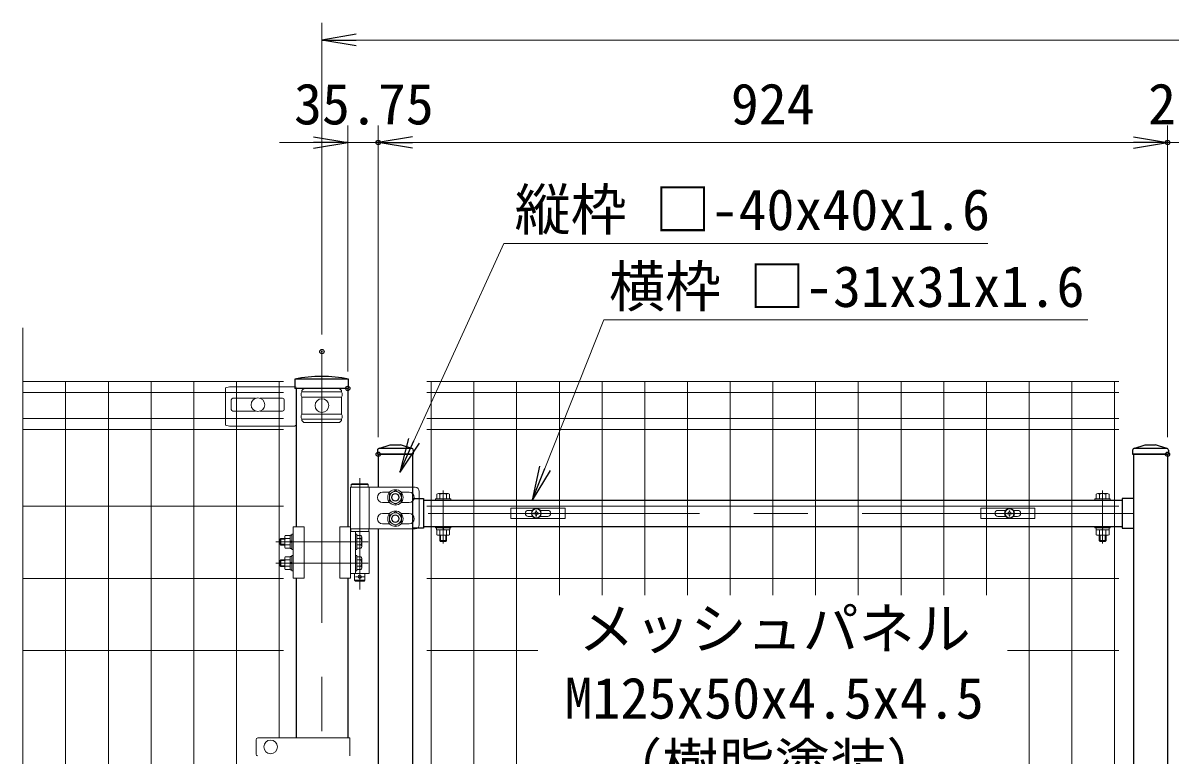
# Model space of a CAD drawing. Units: millimetres, scale not verified. Extents: x -4200 to 4200, y -2970 to 2970.
# Drawn here: x -108 to 1235, y 790 to 1648 of the extents above; entities that cross this region are included whole.
import ezdxf
from ezdxf.enums import TextEntityAlignment as Align

# ---------------------------------------------------------------- set-up
doc = ezdxf.new("R2010")
doc.units = ezdxf.units.MM
doc.header["$LTSCALE"] = 10
doc.header["$PDMODE"] = 32
doc.header["$PDSIZE"] = 5
doc.linetypes.add('USER1', pattern=[50.8, 31.75, -6.35, 6.35, -6.35])
for name, color, linetype, lineweight in [('0-0_D-STR-TXT', 7, 'Continuous', 13), ('0-1_D-STR-DIM', 7, 'Continuous', 13), ('0-2_D-BMK', 2, 'USER1', 13), ('0-3_D-STR1', 1, 'Continuous', 25), ('0-4_D-STR3', 3, 'Continuous', 13), ('0-5_D-STR2', 7, 'Continuous', 13)]:
    doc.layers.add(name, color=color, linetype=linetype, lineweight=lineweight)
doc.layers.add('0-9_0', color=7, linetype='Continuous')
doc.layers.add('0-A_Defpoints', color=6, linetype='Continuous')
doc.styles.add('ＭＳ ゴシック', font='')
doc.styles.get('ＭＳ ゴシック').set_extended_font_data('MS Gothic')

# ---------------------------------------------------------------- blocks, each defined once
blk = doc.blocks.new('_Open')
at = {"layer": '0-9_0'}
blk.add_line((-10, 1.667), (0, 0), dxfattribs=at)
blk.add_lwpolyline([(-10, -1.667), (0, 0), (-10, 0)], dxfattribs=at)
blk = doc.blocks.new('A$Cc5bff5c2')
at = {"layer": '0-4_D-STR3'}
for p, q in [((-297.7, 60), (337.3, 60)), ((-297.7, -60), (-297.7, 60)), ((-95.2, 35), (-45.6, 35)), ((-18.5, 4.2), (-31.5, 3.9)), ((-31.5, 3.9), (-31.5, -4)), ((-4, 31.5), (-4.2, 18.5)), ((-4, 31.5), (4, 31.5)), ((4, 31.5), (4.2, 18.5)), ((18.5, 4.2), (31.5, 3.9)), ((31.5, 3.9), (31.5, -4)), ((45.6, 35), (134.8, 35)), ((-95.2, -35), (-45.6, -35)), ((-18.5, -4.2), (-31.5, -4)), ((-4, -31.5), (-4.2, -18.5)), ((18.5, -4.2), (31.5, -4)), ((45.6, -35), (134.8, -35))]:
    blk.add_line(p, q, dxfattribs=at)
for points in [[(-297.7, -60), (337.3, -60), (337.3, 60)], [(-4, -31.5), (4, -31.5), (4.2, -18.5)]]:
    blk.add_lwpolyline(points, dxfattribs=at)
for radius in [57.5, 52.5]:
    blk.add_circle((0, 0), radius, dxfattribs=at)
for centre, radius, start, end in [((-95.2, 0), 35, 90, 270), ((-19.1, 19), 14.9, 270, 0), ((19.1, 19), 14.9, 180, 270), ((134.8, 0), 35, 270, 90), ((-19.1, -19), 14.9, 0, 90), ((19.1, -19), 14.9, 90, 180)]:
    blk.add_arc(centre, radius, start, end, dxfattribs=at)
blk = doc.blocks.new('A$C5ba32ecb')
at = {"layer": '0-4_D-STR3'}
for p, q in [((-337.5, 60), (297.5, 60)), ((-337.5, -60), (-337.5, 60)), ((-135, 35), (-45.6, 35)), ((-18.5, 4.2), (-31.5, 3.9)), ((-31.5, 3.9), (-31.5, -4)), ((-4, 31.5), (-4.2, 18.5)), ((-4, 31.5), (4, 31.5)), ((4, 31.5), (4.2, 18.5)), ((18.5, 4.2), (31.5, 3.9)), ((31.5, 3.9), (31.5, -4)), ((45.6, 35), (95, 35)), ((-135, -35), (-45.6, -35)), ((-18.5, -4.2), (-31.5, -4)), ((-4, -31.5), (-4.2, -18.5)), ((18.5, -4.2), (31.5, -4)), ((45.6, -35), (95, -35))]:
    blk.add_line(p, q, dxfattribs=at)
for points in [[(-337.5, -60), (297.5, -60), (297.5, 60)], [(-4, -31.5), (4, -31.5), (4.2, -18.5)]]:
    blk.add_lwpolyline(points, dxfattribs=at)
for radius in [57.5, 52.5]:
    blk.add_circle((0, 0), radius, dxfattribs=at)
for centre, radius, start, end in [((-135, 0), 35, 90, 270), ((-19.1, 19), 14.9, 270, 0), ((19.1, 19), 14.9, 180, 270), ((95, 0), 35, 270, 90), ((-19.1, -19), 14.9, 0, 90), ((19.1, -19), 14.9, 90, 180)]:
    blk.add_arc(centre, radius, start, end, dxfattribs=at)

msp = doc.modelspace()

# ---------------------------------------------------------------- linework, layer by layer
at = {"layer": '0-0_D-STR-TXT'}
for points in [[(1021.55, 1389.39), (455.04, 1389.39), (349.63, 1158.2)], [(1138.59, 1299.88), (572.09, 1299.88), (502.94, 1126.1)]]:
    msp.add_lwpolyline(points, dxfattribs=at)
at = {"layer": '0-1_D-STR-DIM'}
for p, q in [((241.99, 1282.92), (241.99, 1647.68)), ((281.99, 1627.68), (2201.99, 1627.68)), ((272.24, 1239.68), (272.24, 1527.68)), ((307.99, 1162.68), (307.99, 1527.68)), ((307.99, 1162.68), (307.99, 1527.68)), ((1231.99, 1162.68), (1231.99, 1527.68)), ((1231.99, 1162.68), (1231.99, 1527.68)), ((232.24, 1507.68), (192.24, 1507.68)), ((272.24, 1507.68), (307.99, 1507.68)), ((347.99, 1507.68), (1191.99, 1507.68)), ((347.99, 1507.68), (387.99, 1507.68)), ((1191.99, 1507.68), (1151.99, 1507.68)), ((1231.99, 1507.68), (1251.99, 1507.68))]:
    msp.add_line(p, q, dxfattribs=at)
at = {"layer": '0-2_D-BMK'}
for p, q in [((241.99, 1262.92), (241.99, -532.89)), ((286.31, 1114.72), (286.31, 984.24)), ((383.99, 1038.09), (383.99, 1100.18)), ((1155.99, 1038.09), (1155.99, 1100.18)), ((1191.99, 1073.44), (347.99, 1073.44)), ((296.11, 1040.18), (187.91, 1040.18)), ((296.11, 1015.18), (187.91, 1015.18)), ((281.31, 999.18), (291.31, 999.18))]:
    msp.add_line(p, q, dxfattribs=at)
at = {"layer": '0-3_D-STR1'}
for p, q in [((273.14, 1230.68), (210.24, 1230.68)), ((273.14, 1230.68), (210.24, 1230.68)), ((210.24, 1230.68), (210.24, 1219.68)), ((273.14, 1219.68), (273.14, 1230.68)), ((273.14, 1219.68), (273.14, 1230.68)), ((273.14, 1219.68), (210.24, 1219.68)), ((211.74, 1219.68), (211.74, 1057.68)), ((272.24, 1219.68), (272.24, 1057.68)), ((306.99, 1147.28), (306.99, 1142.68)), ((306.99, 1142.68), (348.99, 1142.68)), ((307.99, 1142.68), (307.99, 1104.18)), ((347.99, 1142.68), (307.99, 1142.68)), ((309.39, 1149.68), (346.59, 1149.68)), ((347.3, 1149.58), (333.99, 1153.68)), ((347.99, 1142.68), (347.99, -242.32)), ((348.99, 1147.28), (348.99, 1142.68)), ((348.99, 1147.28), (348.99, 1142.68)), ((1190.99, 1147.28), (1190.99, 1142.68)), ((1190.99, 1142.68), (1232.99, 1142.68)), ((1191.99, 1142.68), (1191.99, 724.68)), ((1231.99, 1142.68), (1191.99, 1142.68)), ((1192.69, 1149.58), (1205.99, 1153.68)), ((1193.39, 1149.68), (1230.59, 1149.68)), ((1205.99, 1153.68), (1217.99, 1153.68)), ((1231.3, 1149.58), (1217.99, 1153.68)), ((1231.99, 1142.68), (1231.99, 740.68)), ((1232.99, 1147.28), (1232.99, 1142.68)), ((347.99, 1090.89), (360.99, 1090.89)), ((360.99, 1090.89), (360.99, 1055.99)), ((360.99, 1088.94), (1178.99, 1088.94)), ((1178.99, 1090.89), (1178.99, 1055.99)), ((1191.99, 1090.89), (1178.99, 1090.89)), ((307.99, 1055.18), (307.99, -7.32)), ((360.99, 1055.99), (347.99, 1055.99)), ((360.99, 1057.94), (1178.99, 1057.94)), ((1178.99, 1055.99), (1191.99, 1055.99)), ((211.74, 997.68), (211.74, 810.43)), ((272.24, 997.68), (272.24, 810.43))]:
    msp.add_line(p, q, dxfattribs=at)
msp.add_lwpolyline([(308.69, 1149.58), (321.99, 1153.68), (333.99, 1153.68)], dxfattribs=at)
for centre, radius, start, end in [((241.69, 1071.25), 162.5, 78.84081, 101.15919), ((241.69, 1071.25), 162.5, 78.84081, 101.15919), ((309.39, 1147.28), 2.4, 90, 180), ((346.59, 1147.28), 2.4, 0, 90), ((346.59, 1147.28), 2.4, 0, 90), ((1193.39, 1147.28), 2.4, 90, 180), ((1230.59, 1147.28), 2.4, 0, 90)]:
    msp.add_arc(centre, radius, start, end, dxfattribs=at)
at = {"layer": '0-4_D-STR3'}
for p, q in [((133.99, 1221.48), (128.99, 1220.48)), ((128.99, 1176.68), (128.99, 1220.48)), ((133.99, 1221.48), (209.86, 1221.48)), ((211.74, 1221.09), (209.86, 1221.48)), ((218.31, 1215.68), (265.06, 1215.68)), ((218.31, 1209.68), (265.06, 1209.68)), ((218.31, 1209.68), (218.31, 1189.68)), ((222.31, 1219.68), (261.06, 1219.68)), ((265.06, 1209.68), (265.06, 1189.68)), ((135.87, 1206.18), (135.87, 1195.18)), ((137.87, 1208.18), (164.21, 1208.18)), ((169.77, 1208.18), (195.87, 1208.18)), ((197.87, 1206.18), (197.87, 1195.18)), ((137.87, 1193.18), (164.21, 1193.18)), ((169.77, 1193.18), (195.87, 1193.18)), ((218.31, 1189.68), (265.06, 1189.68)), ((218.31, 1183.68), (265.06, 1183.68)), ((133.99, 1175.68), (128.99, 1176.68)), ((133.99, 1175.68), (209.86, 1175.68)), ((209.86, 1175.68), (211.74, 1176.61)), ((222.31, 1179.68), (261.06, 1179.68)), ((275.46, 1104.18), (275.46, 997.68)), ((275.46, 1104.18), (297.16, 1104.18)), ((277.31, 1108.18), (276.31, 1107.18)), ((276.31, 1107.18), (296.31, 1107.18)), ((276.31, 1104.18), (276.31, 1107.18)), ((276.31, 1104.18), (296.31, 1104.19)), ((277.31, 1108.18), (295.31, 1108.18)), ((295.31, 1108.18), (296.31, 1107.18)), ((296.31, 1104.19), (296.31, 1107.18)), ((297.16, 1055.18), (297.16, 1104.18)), ((297.16, 1104.18), (351.02, 1104.18)), ((321.28, 1098.18), (313.02, 1098.18)), ((334.7, 1098.18), (344.02, 1098.18)), ((356.02, 1099.18), (356.02, 1060.18)), ((374.99, 1090.54), (374.99, 1088.94)), ((374.99, 1090.54), (392.99, 1090.54)), ((374.99, 1088.94), (392.99, 1088.94)), ((376.49, 1090.54), (376.49, 1095.99)), ((391.49, 1090.54), (376.49, 1090.54)), ((389.62, 1096.54), (378.37, 1096.54)), ((380.24, 1090.54), (380.24, 1095.99)), ((387.74, 1090.54), (387.74, 1095.99)), ((391.49, 1090.54), (391.49, 1095.99)), ((392.99, 1090.54), (392.99, 1088.94)), ((1146.99, 1090.54), (1146.99, 1088.94)), ((1164.99, 1090.54), (1146.99, 1090.54)), ((1164.99, 1088.94), (1146.99, 1088.94)), ((1148.49, 1090.54), (1148.49, 1095.99)), ((1148.49, 1090.54), (1163.49, 1090.54)), ((1150.37, 1096.54), (1161.62, 1096.54)), ((1152.24, 1090.54), (1152.24, 1095.99)), ((1159.74, 1090.54), (1159.74, 1095.99)), ((1163.49, 1090.54), (1163.49, 1095.99)), ((1164.99, 1090.54), (1164.99, 1088.94)), ((321.28, 1086.18), (313.02, 1086.18)), ((334.7, 1086.18), (344.02, 1086.18)), ((321.28, 1073.18), (313.02, 1073.18)), ((321.28, 1061.18), (313.02, 1061.18)), ((334.7, 1073.18), (344.02, 1073.18)), ((334.7, 1061.18), (344.02, 1061.18)), ((204.94, 1047.68), (199.14, 1047.68)), ((204.94, 1047.68), (204.94, 1032.68)), ((208.54, 1049.18), (206.94, 1049.18)), ((206.94, 1049.18), (206.94, 1031.18)), ((206.94, 1047.88), (206.94, 1032.48)), ((208.54, 1057.68), (208.54, 997.68)), ((208.54, 1057.68), (221.04, 1057.68)), ((208.54, 1031.18), (208.54, 1049.18)), ((221.04, 1057.68), (221.04, 997.68)), ((262.96, 1057.68), (262.96, 997.68)), ((275.46, 1057.68), (262.96, 1057.68)), ((275.46, 1055.18), (297.16, 1055.18)), ((275.46, 1055.18), (297.16, 1055.18)), ((297.16, 1052.18), (275.46, 1052.18)), ((296.81, 1055.18), (275.81, 1055.18)), ((275.81, 1052.18), (275.81, 1055.18)), ((275.81, 1052.18), (296.81, 1052.18)), ((281.46, 1003.18), (281.46, 1052.18)), ((283.06, 1031.18), (283.06, 1049.18)), ((287.48, 1047.68), (283.06, 1047.68)), ((283.06, 1047.68), (283.06, 1032.68)), ((296.81, 1052.18), (296.81, 1055.18)), ((297.16, 1055.18), (351.02, 1055.18)), ((297.16, 1003.18), (297.16, 1052.18)), ((374.99, 1057.94), (374.99, 1056.34)), ((374.99, 1057.94), (392.99, 1057.94)), ((374.99, 1056.34), (392.99, 1056.34)), ((376.49, 1054.34), (376.49, 1048.39)), ((378.37, 1047.83), (389.62, 1047.83)), ((379.99, 1041.54), (379.99, 1047.83)), ((380.24, 1054.34), (380.24, 1048.39)), ((380.99, 1040.54), (380.99, 1047.83)), ((384.37, 1054.34), (383.21, 1056.34)), ((385.06, 1054.34), (383.91, 1056.34)), ((386.99, 1040.54), (386.99, 1047.83)), ((387.74, 1054.34), (387.74, 1048.39)), ((387.99, 1041.54), (387.99, 1047.83)), ((391.49, 1054.34), (391.49, 1048.39)), ((392.99, 1057.94), (392.99, 1056.34)), ((1146.99, 1057.94), (1146.99, 1056.34)), ((1164.99, 1057.94), (1146.99, 1057.94)), ((1164.99, 1056.34), (1146.99, 1056.34)), ((1148.49, 1054.34), (1148.49, 1048.39)), ((1161.62, 1047.83), (1150.37, 1047.83)), ((1151.99, 1041.54), (1151.99, 1047.83)), ((1152.24, 1054.34), (1152.24, 1048.39)), ((1152.99, 1040.54), (1152.99, 1047.83)), ((1154.92, 1054.34), (1156.08, 1056.34)), ((1155.62, 1054.34), (1156.77, 1056.34)), ((1158.99, 1040.54), (1158.99, 1047.83)), ((1159.74, 1054.34), (1159.74, 1048.39)), ((1159.99, 1041.54), (1159.99, 1047.83)), ((1163.49, 1054.34), (1163.49, 1048.39)), ((1164.99, 1057.94), (1164.99, 1056.34)), ((194.06, 1044.18), (193.06, 1043.18)), ((198.44, 1037.18), (193.06, 1037.18)), ((198.44, 1044.18), (194.06, 1044.18)), ((198.44, 1036.18), (194.06, 1036.18)), ((198.44, 1045.96), (198.44, 1034.42)), ((204.94, 1043.93), (199.14, 1043.93)), ((204.94, 1036.43), (199.14, 1036.43)), ((206.94, 1041.25), (204.94, 1040.1)), ((206.94, 1040.56), (204.94, 1039.41)), ((287.48, 1043.94), (283.06, 1043.94)), ((287.48, 1036.43), (283.06, 1036.43)), ((288.56, 1045.81), (288.56, 1034.56)), ((379.99, 1041.54), (380.99, 1040.54)), ((379.99, 1041.54), (387.99, 1041.54)), ((386.99, 1040.54), (380.99, 1040.54)), ((386.99, 1040.54), (387.99, 1041.54)), ((1152.99, 1040.54), (1151.99, 1041.54)), ((1159.99, 1041.54), (1151.99, 1041.54)), ((1152.99, 1040.54), (1158.99, 1040.54)), ((1159.99, 1041.54), (1158.99, 1040.54)), ((198.44, 1020.96), (198.44, 1009.42)), ((204.94, 1032.68), (199.14, 1032.68)), ((204.94, 1022.68), (199.14, 1022.68)), ((206.94, 1032.48), (204.94, 1032.48)), ((204.94, 1022.68), (204.94, 1007.68)), ((208.54, 1031.18), (206.94, 1031.18)), ((208.54, 1024.18), (206.94, 1024.18)), ((206.94, 1024.18), (206.94, 1006.18)), ((206.94, 1022.88), (206.94, 1007.48)), ((208.54, 1006.18), (208.54, 1024.18)), ((283.06, 1031.18), (281.46, 1031.18)), ((287.48, 1032.68), (283.06, 1032.68)), ((283.06, 1006.18), (283.06, 1024.18)), ((287.48, 1022.68), (283.06, 1022.68)), ((283.06, 1022.68), (283.06, 1007.68)), ((288.56, 1020.81), (288.56, 1009.56)), ((194.06, 1019.18), (193.06, 1018.18)), ((198.44, 1012.18), (193.06, 1012.18)), ((198.44, 1019.18), (194.06, 1019.18)), ((198.44, 1011.18), (194.06, 1011.18)), ((204.94, 1018.93), (199.14, 1018.93)), ((204.94, 1011.43), (199.14, 1011.43)), ((204.94, 1007.68), (199.14, 1007.68)), ((206.94, 1016.25), (204.94, 1015.1)), ((206.94, 1015.56), (204.94, 1014.41)), ((206.94, 1007.48), (204.94, 1007.48)), ((287.48, 1018.94), (283.06, 1018.94)), ((287.48, 1011.43), (283.06, 1011.43)), ((287.48, 1007.68), (283.06, 1007.68)), ((208.54, 1006.18), (206.94, 1006.18)), ((208.54, 997.68), (221.04, 997.68)), ((275.46, 997.68), (262.96, 997.68)), ((275.46, 1003.18), (297.16, 1003.18)), ((280.31, 1003.18), (280.31, 995.18)), ((292.31, 995.18), (280.31, 995.18)), ((281.31, 994.18), (280.31, 995.18)), ((291.31, 994.18), (281.31, 994.18)), ((283.06, 1006.18), (281.46, 1006.18)), ((292.31, 995.18), (291.31, 994.18)), ((292.31, 1003.18), (292.31, 995.18)), ((165, 808.43), (165, 791.43)), ((274.54, 810.43), (167, 810.43)), ((274.54, 810.43), (274.54, 789.43))]:
    msp.add_line(p, q, dxfattribs=at)
for points in [[(327.99, 1100.28), (335.01, 1096.23), (335.01, 1088.13), (327.99, 1084.08), (320.98, 1088.13), (320.98, 1096.23)], [(327.99, 1075.28), (335.01, 1071.23), (335.01, 1063.13), (327.99, 1059.08), (320.98, 1063.13), (320.98, 1071.23)]]:
    msp.add_lwpolyline(points, close=True, dxfattribs=at)
for points in [[(206.94, 1047.88), (204.94, 1047.88), (204.94, 1032.48)], [(283.06, 1049.18), (281.46, 1049.18), (281.46, 1031.18)], [(391.69, 1054.33), (376.29, 1054.34), (376.29, 1056.34)], [(391.69, 1054.34), (391.69, 1056.33), (376.29, 1056.34)], [(1148.29, 1054.33), (1163.69, 1054.34), (1163.69, 1056.34)], [(1148.29, 1054.34), (1148.29, 1056.33), (1163.69, 1056.34)], [(194.06, 1044.18), (194.06, 1036.18), (193.06, 1037.18)], [(198.44, 1043.18), (193.06, 1043.18), (193.06, 1037.18)], [(206.94, 1022.88), (204.94, 1022.88), (204.94, 1007.48)], [(283.06, 1024.18), (281.46, 1024.18), (281.46, 1006.18)], [(194.06, 1019.18), (194.06, 1011.18), (193.06, 1012.18)], [(198.44, 1018.18), (193.06, 1018.18), (193.06, 1012.18)]]:
    msp.add_lwpolyline(points, dxfattribs=at)
for centre, radius in [((166.99, 1200.68), 8), ((241.99, 1199.68), 8), ((327.99, 1092.18), 9), ((327.99, 1092.18), 9), ((327.99, 1092.18), 7.03), ((327.99, 1092.18), 4.5), ((327.99, 1092.18), 4), ((327.99, 1092.18), 4), ((327.99, 1067.18), 9), ((327.99, 1067.18), 9), ((327.99, 1067.18), 7.03), ((327.99, 1067.18), 4.5), ((327.99, 1067.18), 4), ((327.99, 1067.18), 4), ((286.31, 999.18), 2), ((181.99, 799.93), 8)]:
    msp.add_circle(centre, radius, dxfattribs=at)
for centre, radius, start, end in [((223.57, 1212.68), 6.05, 150.26731, 209.73269), ((222.31, 1215.68), 4, 90, 180), ((261.06, 1215.68), 4, 0, 90), ((259.81, 1212.68), 6.05, 330.26731, 29.73269), ((137.87, 1206.18), 2, 90, 180), ((195.87, 1206.18), 2, 0, 90), ((137.87, 1195.18), 2, 180, 270), ((195.87, 1195.18), 2, 270, 0), ((223.59, 1186.68), 6.07, 150.37394, 209.62606), ((222.31, 1183.68), 4, 180, 270), ((261.06, 1183.68), 4, 270, 0), ((259.79, 1186.68), 6.07, 330.37394, 29.62606), ((351.02, 1099.18), 5, 0, 90), ((313.02, 1092.18), 6, 90, 270), ((344.02, 1092.18), 6, 270, 90), ((378.37, 1093.08), 3.46, 57.13278, 122.86722), ((383.99, 1083.55), 12.99, 73.22135, 106.77865), ((389.62, 1093.08), 3.46, 57.13278, 122.86722), ((1150.37, 1093.08), 3.46, 57.13278, 122.86722), ((1155.99, 1083.55), 12.99, 73.22135, 106.77865), ((1161.62, 1093.08), 3.46, 57.13278, 122.86722), ((313.02, 1067.18), 6, 90, 270), ((344.02, 1067.18), 6, 270, 90), ((201.29, 1045.81), 2.85, 138.83491, 221.16509), ((286.4, 1045.81), 2.16, 300, 60), ((351.02, 1060.18), 5, 270, 0), ((378.37, 1051.29), 3.46, 237.13278, 302.86722), ((383.99, 1060.83), 12.99, 253.22135, 286.77865), ((389.62, 1051.29), 3.46, 237.13278, 302.86722), ((1150.37, 1051.29), 3.46, 237.13278, 302.86722), ((1155.99, 1060.83), 12.99, 253.22135, 286.77865), ((1161.62, 1051.29), 3.46, 237.13278, 302.86722), ((208.84, 1040.18), 10.39, 158.85295, 201.14705), ((201.29, 1034.56), 2.85, 138.86505, 221.13495), ((281.48, 1040.18), 7.08, 327.93138, 32.06862), ((286.4, 1034.56), 2.16, 300, 60), ((201.29, 1020.81), 2.85, 138.83491, 221.16509), ((286.4, 1020.81), 2.16, 300, 60), ((208.84, 1015.18), 10.39, 158.85295, 201.14705), ((201.29, 1009.56), 2.85, 138.86505, 221.13495), ((281.48, 1015.18), 7.08, 327.93138, 32.06862), ((286.4, 1009.56), 2.16, 300, 60), ((167, 808.43), 2, 90, 180), ((167, 791.43), 2, 180, 270)]:
    msp.add_arc(centre, radius, start, end, dxfattribs=at)
at = {"layer": '0-5_D-STR2'}
for p, q in [((-108.01, 518.34), (-108.01, 1290.68)), ((196.99, 1227.68), (-108.01, 1227.68)), ((-58.01, -242.32), (-58.01, 1227.68)), ((-8.01, -242.32), (-8.01, 1227.68)), ((41.99, -242.32), (41.99, 1227.68)), ((91.99, -242.32), (91.99, 1227.68)), ((141.99, -242.32), (141.99, 1227.68)), ((191.99, 810.43), (191.99, 1227.68)), ((1174.99, 1227.68), (364.99, 1227.68)), ((369.99, -242.32), (369.99, 1227.68)), ((419.99, -242.32), (419.99, 1227.68)), ((469.99, -242.32), (469.99, 1227.68)), ((519.99, 977.68), (519.99, 1227.68)), ((569.99, 977.68), (569.99, 1227.68)), ((619.99, 977.68), (619.99, 1227.68)), ((669.99, 977.68), (669.99, 1227.68)), ((719.99, 977.68), (719.99, 1227.68)), ((769.99, 977.68), (769.99, 1227.68)), ((819.99, 977.68), (819.99, 1227.68)), ((869.99, 977.68), (869.99, 1227.68)), ((919.99, 977.68), (919.99, 1227.68)), ((969.99, 977.68), (969.99, 1227.68)), ((1019.99, 977.68), (1019.99, 1227.68)), ((1069.99, -242.32), (1069.99, 1227.68)), ((1119.99, -242.32), (1119.99, 1227.68)), ((1169.99, -242.32), (1169.99, 1227.68)), ((196.99, 1214.81), (-108.01, 1214.81)), ((1174.99, 1214.81), (364.99, 1214.81)), ((196.99, 1184.56), (-108.01, 1184.56)), ((1174.99, 1184.56), (364.99, 1184.56)), ((196.99, 1171.68), (-108.01, 1171.68)), ((1174.99, 1171.68), (364.99, 1171.68)), ((196.99, 1081.68), (-108.01, 1081.68)), ((1174.99, 1081.68), (364.99, 1081.68)), ((196.99, 997.18), (-108.01, 997.18)), ((1174.99, 997.18), (364.99, 997.18)), ((196.99, 912.68), (-108.01, 912.68)), ((494.74, 912.68), (364.99, 912.68)), ((1174.99, 912.68), (1044.74, 912.68))]:
    msp.add_line(p, q, dxfattribs=at)
at = {"layer": '0-A_Defpoints'}
for p in [(307.99, 1507.68), (1231.99, 1507.68), (241.99, 1262.92), (272.24, 1219.68), (307.99, 1142.68), (1231.99, 1142.68)]:
    msp.add_point(p, dxfattribs=at)

# ---------------------------------------------------------------- block references
at = {"layer": '0-0_D-STR-TXT', "xscale": 4, "yscale": 4}
for p, rotation in [((333.04, 1121.81), 245.48975), ((488.15, 1088.94), 248.30114)]:
    msp.add_blockref('_Open', p, dxfattribs=dict(at, rotation=rotation))
at = {"layer": '0-1_D-STR-DIM', "xscale": 4, "yscale": 4, "rotation": 180}
for p in [(241.99, 1627.68), (307.99, 1507.68), (307.99, 1507.68)]:
    msp.add_blockref('_Open', p, dxfattribs=at)
at = {"layer": '0-1_D-STR-DIM', "xscale": 4, "yscale": 4}
for p in [(272.24, 1507.68), (1231.99, 1507.68), (1231.99, 1507.68)]:
    msp.add_blockref('_Open', p, dxfattribs=at)
at = {"layer": '0-4_D-STR3', "xscale": 0.1, "yscale": 0.1}
for name, p in [('A$Cc5bff5c2', (493, 1073.44)), ('A$C5ba32ecb', (1046.99, 1073.44))]:
    msp.add_blockref(name, p, dxfattribs=at)

# ---------------------------------------------------------------- texts
at = {"layer": '0-0_D-STR-TXT', "style": 'ＭＳ ゴシック'}
for s, p in [('縦枠 □-40x40x1.6 ', (467.56, 1390.71)), ('横枠 □-31x31x1.6', (578.12, 1300.67)), ('メッシュパネル', (542.33, 900.08)), ('M125x50x4.5x4.5', (526.09, 818.69)), ('（樹脂塗装）', (574.82, 741.35))]:
    msp.add_text(s, height=48.09, dxfattribs=at).set_placement(p, align=Align.BOTTOM_LEFT)
at = {"layer": '0-1_D-STR-DIM', "style": 'ＭＳ ゴシック'}
for s, p in [('35.75', (209.39, 1514.43)), ('924', (720.74, 1514.43)), ('20', (1209.24, 1514.43))]:
    msp.add_text(s, height=48.09, dxfattribs=at).set_placement(p, align=Align.BOTTOM_LEFT)

doc.saveas('drawing.dxf')
